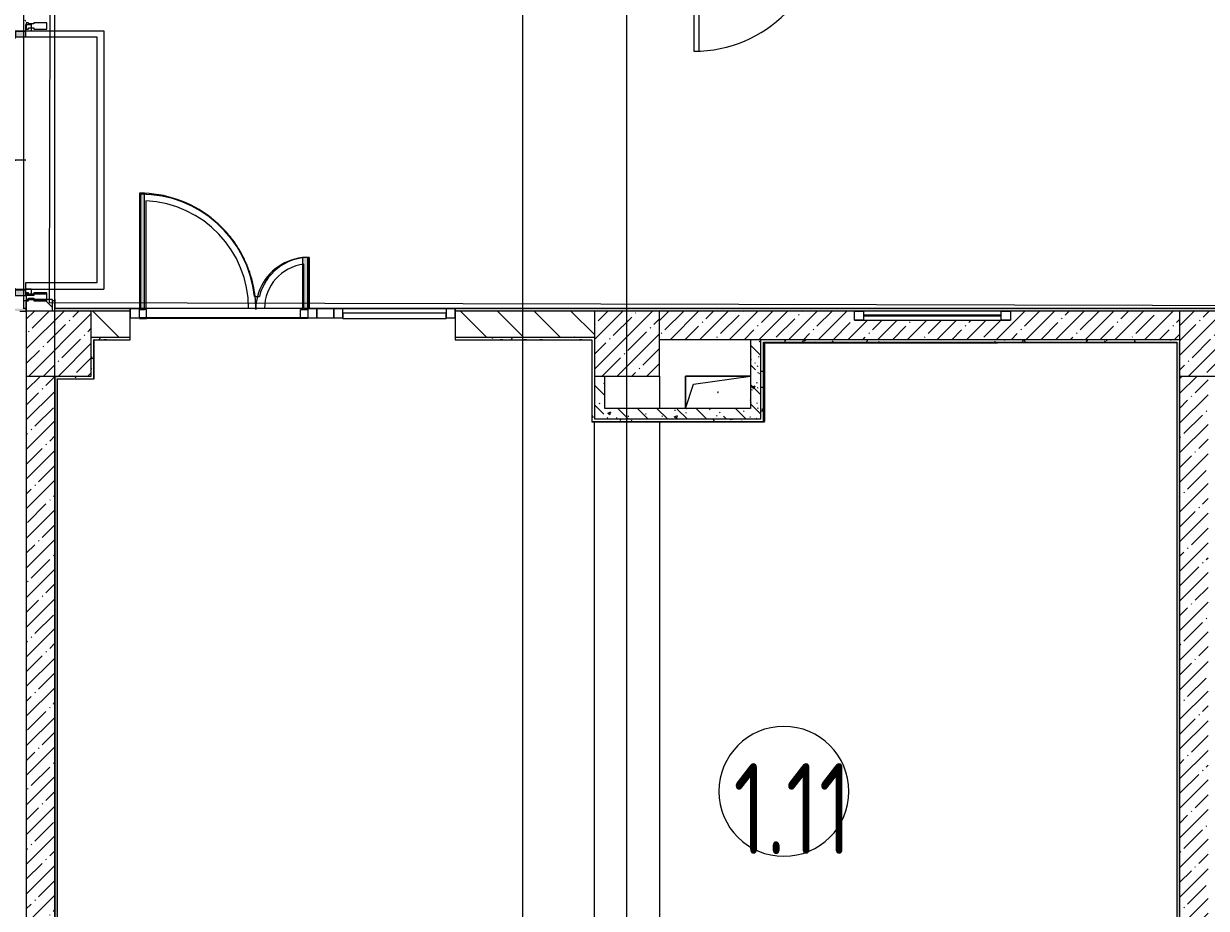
# Model space of a CAD drawing. Header units: millimetres. Extents: x -249154 to 415037, y -45458 to 354837.
# Drawn here: x 38584 to 47682, y 3167 to 9976 of the extents above; entities that cross this region are included whole.
import ezdxf

# ---------------------------------------------------------------- set-up
doc = ezdxf.new("R2010")
doc.units = ezdxf.units.MM
for name, color, linetype, lineweight in [('A-AREA-BNDY', 7, 'Continuous', 5), ('A-AREA-IDEN', 7, 'Continuous', 9), ('A-DETL-GENF', 7, 'Continuous', 9), ('A-DOOR-2', 7, 'Continuous', 5), ('A-DOOR-FRAM-2', 7, 'Continuous', 5), ('A-FLOR', 7, 'Continuous', 9), ('A-GENM', 7, 'Continuous', 9), ('A-GLAZ', 7, 'Continuous', 9), ('A-GLAZ-1', 7, 'Continuous', 5), ('A-GLAZ-CURT', 7, 'Continuous', 9), ('A-GLAZ-CURT-2', 7, 'Continuous', 20), ('A-GLAZ-CWMG', 7, 'Continuous', 9), ('A-GLAZ-CWMG-1', 7, 'Continuous', 20), ('A-WALL', 7, 'Continuous', 5), ('I-WALL', 7, 'Continuous', 5), ('S-COLS', 7, 'Continuous', 9), ('S-COLS-1', 7, 'Continuous', 5), ('Оси', 7, 'Continuous', 9)]:
    doc.layers.add(name, color=color, linetype=linetype, lineweight=lineweight)
for name, color, linetype, lineweight, true_color in [('A-DOOR-1', 7, 'Continuous', 5, 0xc0c0c0), ('A-DOOR-4', 7, 'Continuous', 5, 0xd7dbdf), ('A-DOOR-FRAM-1', 7, 'Continuous', 5, 0xc0c0c0), ('A-WALL-1', 9, 'Continuous', 5, 0x808080), ('A-WALL-FNSH-1', 9, 'Continuous', 5, 0x808080)]:
    doc.layers.add(name, color=color, linetype=linetype, lineweight=lineweight, true_color=true_color)
doc.layers.add('A-FLOR-PATT-1', color=7, linetype='Continuous', lineweight=9, true_color=0xeef6ff, transparency=0.5)
doc.styles.add('СПДС', font='ГОСТ тип А.ttf', dxfattribs={"width": 0.9})
pattern_1 = [(45, (64.7, -136.06), (-114.04925, 114.04925), []), (45, (178.75, -136.06), (-114.04925, 114.04925), [201.612, -40.322, 6.706, -33.617])]
pattern_2 = [(135, (64.7, -136.06), (-150.8683, -150.8683), [213.36, -35.56, 7.112, -35.56]), (135, (64.7, 14.71), (-150.8683, -150.8683), []), (50, (64.7, -136.06), (255.0577, -22.3145), [26.67, -293.37]), (355, (64.7, -136.06), (-49.3404, 267.4791), [21.336, -234.696]), (100.451, (85.96, -137.92), (205.7195, 245.1636), [22.666, -249.326]), (46.184, (64.7, -64.94), (379.511, -58.86), [40.005, -440.055]), (96.636, (96.33, -69.85), (332.3634, 346.399), [33.999, -373.989]), (351.184, (64.7, -64.94), (332.367, 346.3953), [32.004, -352.044]), (21, (100.26, -82.72), (212.2602, -143.1711), [26.67, -293.37]), (326, (100.26, -82.72), (86.5224, 257.8632), [21.336, -234.696]), (71.451, (117.95, -94.65), (298.784, 114.6901), [22.666, -249.326]), (37.5, (64.7, -136.06), (4.32385, 118.3775), [6.706, -225.146, 6.706, -231.546, -235.585]), (37.5, (64.7, -136.06), (4.32385, 118.3775), [-470.103, 6.706, -228.879]), (7.5, (64.7, -136.06), (93.5476, 140.2533), [6.706, -129.134, 6.706, -219.812, -89.789]), (7.5, (64.7, -136.06), (93.5476, 140.2533), [-362.356, 6.706, -83.083]), (327.5, (-14.6, -136.06), (189.82734, -8.02019), [6.706, -82.194, 6.706, -270.662, -368.046]), (327.5, (-14.6, -136.06), (189.82734, -8.02019), [-366.268, 6.706, -361.34]), (317.5, (-50.16, -136.06), (207.38114, 35.59764), [6.706, -108.864, 6.706, -177.495, -261.366]), (317.5, (-50.16, -136.06), (207.38114, 35.59764), [-299.771, 6.706, -254.66])]
pattern_3 = [(135, (64.7, -136.06), (-141.4214, -141.4214), [])]
pattern_4 = [(0, (64.7, -136.06), (243.84, 60.96), [20.117, -162.763, 20.117, -162.763, -975.36]), (0, (64.7, -136.06), (243.84, 60.96), [-365.76, 20.117, -345.643, 20.117, -162.763, -426.72]), (0, (64.7, -136.06), (243.84, 60.96), [-914.4, 20.117, -101.803, 20.117, -284.683]), (120, (156.14, -105.58), (-174.71291, 180.691634), [20.117, -162.763, 20.117, -162.763, -975.36]), (120, (156.14, -105.58), (-174.71291, 180.691634), [-365.76, 20.117, -345.643, 20.117, -162.763, -426.72]), (120, (156.14, -105.58), (-174.71291, 180.691634), [-914.4, 20.117, -101.803, 20.117, -284.683]), (240, (186.62, 16.34), (-69.12709, -241.651634), [20.117, -162.763, 20.117, -162.763, -975.36]), (240, (186.62, 16.34), (-69.12709, -241.651634), [-365.76, 20.117, -345.643, 20.117, -162.763, -426.72]), (240, (186.62, 16.34), (-69.12709, -241.651634), [-914.4, 20.117, -101.803, 20.117, -284.683])]

# ---------------------------------------------------------------- blocks, each defined once
blk = doc.blocks.new('BSC_Колонна _Прямоугольная - 500х500-23286270-Объем проектирования 1 этажа')
at = {"layer": 'S-COLS-1'}
h = blk.add_hatch(dxfattribs=at)
h.set_pattern_fill('FP_4', color=256, style=0, pattern_type=2)
h.set_pattern_definition([(45, (-38790, -7650), (-114.04925, 114.04925), []), (45, (-38675.95, -7650), (-114.04925, 114.04925), [201.613, -40.323, 6.706, -33.617])])
h.paths.add_polyline_path([(250, -250), (250, 250), (-250, 250), (-250, -250), (85.4, -250)])
for p, q in [((250, 250), (-250, 250)), ((-250, 250), (-250, -250)), ((250, -250), (250, 250)), ((-250, -250), (250, -250))]:
    blk.add_line(p, q, dxfattribs=at)
blk = doc.blocks.new('BSC_Колонна _Прямоугольная - 500х500-V1-Объем проектирования 1 этажа')
at = {"layer": 'S-COLS-1'}
h = blk.add_hatch(dxfattribs=at)
h.set_pattern_fill('FP_5', color=256, style=0, pattern_type=2)
h.set_pattern_definition([(45, (-43160, -7650), (-114.04925, 114.04925), []), (45, (-43045.95, -7650), (-114.04925, 114.04925), [201.613, -40.323, 6.706, -33.617])])
h.paths.add_polyline_path([(-158.5, -250), (250, -250), (250, 250), (-250, 250), (-250, -250)])
for p, q in [((250, 250), (-250, 250)), ((-250, 250), (-250, -250)), ((250, -250), (250, 250)), ((-250, -250), (250, -250))]:
    blk.add_line(p, q, dxfattribs=at)
blk = doc.blocks.new('BSC_Колонна _Прямоугольная - 500х500-V2-Объем проектирования 1 этажа')
at = {"layer": 'S-COLS-1'}
h = blk.add_hatch(dxfattribs=at)
h.set_pattern_fill('FP_6', color=256, style=0, pattern_type=2)
h.set_pattern_definition([(45, (-47660, -7650), (-114.04925, 114.04925), []), (45, (-47545.95, -7650), (-114.04925, 114.04925), [201.613, -40.323, 6.706, -33.617])])
h.paths.add_polyline_path([(-250, -250), (250, -250), (250, 250), (-250, 250), (-250, -237.4)])
for p, q in [((250, 250), (-250, 250)), ((-250, 250), (-250, -250)), ((250, -250), (250, 250)), ((-250, -250), (250, -250))]:
    blk.add_line(p, q, dxfattribs=at)
blk = doc.blocks.new('110_Дверь_СКБ_1Ст_Внутренняя1 - Д-11 1100x2100h_кладовые _все__ коридор _между помещениями блока столовой__ моечные _все_-32089417-Объем проектирования 1 этажа')
at = {"layer": 'A-DOOR-2'}
h = blk.add_hatch(dxfattribs=at)
h.set_pattern_fill('FP_85', color=256, style=0, pattern_type=2)
h.set_pattern_definition([(135, (1751.41, 174.685), (-14.14214, -14.14214), []), (225, (1751.41, 174.685), (14.14214, -14.14214), [])])
h.paths.add_polyline_path([(537.5, 110), (537.5, -110), (562.5, -110), (562.5, 110)])
at = {"layer": 'A-DOOR-FRAM-2'}
h = blk.add_hatch(dxfattribs=at)
h.set_pattern_fill('FP_86', color=256, style=0, pattern_type=2)
h.set_pattern_definition([(45, (-371.384, 174.685), (-14.1421, 14.1421), []), (135, (-371.384, 174.685), (-14.1421, -14.1421), [])])
h.paths.add_polyline_path([(-537.5, 110), (-537.5, -110), (-512.5, -110), (-512.5, 110)])
at = {"layer": 'A-DOOR-1'}
for p, q in [((512.5, 1110), (472.5, 1110)), ((472.5, 1110), (472.5, 110)), ((512.5, 110), (512.5, 1110)), ((472.5, 110), (512.5, 110))]:
    blk.add_line(p, q, dxfattribs=at)
blk.add_arc((512.5, 110), 1000, 90, 180, dxfattribs=at)
at = {"layer": 'A-DOOR-FRAM-1'}
for p, q in [((-497.5, 118), (-567.5, 118)), ((-567.5, 118), (-567.5, 110)), ((-567.5, 110), (-497.5, 110)), ((-512.5, 110), (-537.5, 110)), ((-537.5, 110), (-537.5, -110)), ((-487.5, 110), (-512.5, 110)), ((-512.5, 110), (-512.5, 30)), ((-512.5, -110), (-512.5, 110)), ((-497.5, 110), (-512.5, 110)), ((-512.5, 110), (-512.5, 109)), ((-512.5, 109), (-497.5, 109)), ((-497.5, 110), (-497.5, 118)), ((-497.5, 109), (-497.5, 110)), ((-487.5, 70), (-487.5, 110)), ((512.5, 110), (512.5, 70)), ((537.5, 110), (512.5, 110)), ((592.5, 118), (522.5, 118)), ((522.5, 118), (522.5, 110)), ((537.5, 110), (522.5, 110)), ((522.5, 110), (522.5, 109)), ((522.5, 110), (592.5, 110)), ((522.5, 109), (537.5, 109)), ((537.5, 30), (537.5, 110)), ((562.5, 110), (537.5, 110)), ((537.5, 110), (537.5, -110)), ((537.5, 109), (537.5, 110)), ((562.5, -110), (562.5, 110)), ((592.5, 110), (592.5, 118)), ((-512.5, 30), (-477.5, 30)), ((-497.5, 30), (-512.5, 30)), ((-512.5, 30), (-512.5, -110)), ((-497.5, -110), (-497.5, 30)), ((-477.5, 70), (-487.5, 70)), ((-477.5, 30), (-477.5, 70)), ((512.5, 70), (502.5, 70)), ((502.5, 70), (502.5, 30)), ((502.5, 30), (537.5, 30)), ((537.5, 30), (522.5, 30)), ((522.5, 30), (522.5, -110)), ((537.5, -110), (537.5, 30)), ((-497.5, -110), (-567.5, -110)), ((-567.5, -110), (-567.5, -118)), ((-567.5, -118), (-497.5, -118)), ((-537.5, -110), (-512.5, -110)), ((-512.5, -110), (-497.5, -110)), ((-497.5, -118), (-497.5, -110)), ((522.5, -110), (537.5, -110)), ((592.5, -110), (522.5, -110)), ((522.5, -110), (522.5, -118)), ((522.5, -118), (592.5, -118)), ((537.5, -110), (562.5, -110)), ((592.5, -118), (592.5, -110))]:
    blk.add_line(p, q, dxfattribs=at)
blk = doc.blocks.new('Прямоугольный импост - Импост структурный с накладкой - 160мм Темный-31239214-Объем проектирования 1 этажа')
at = {"layer": 'A-GLAZ-CWMG-1'}
for p, q in [((-50, 0), (-50, 17)), ((-50, 17), (0, 17)), ((-40, 0), (-50, 0)), ((-40, -40), (-40, 0)), ((0, 0), (-10, 0)), ((-10, 0), (-10, -40)), ((0, 17), (0, 0)), ((-50, -140), (-50, -40)), ((-50, -40), (-40, -40)), ((-10, -40), (0, -40)), ((0, -40), (0, -140)), ((0, -140), (-50, -140))]:
    blk.add_line(p, q, dxfattribs=at)
blk = doc.blocks.new('Дверь_Витражная_остекление_ - ДВН_ДАО_Главный вход_1800 в свету 5-32258809-Объем проектирования 1 этажа')
at = {"layer": 'A-DETL-GENF'}
for p, q in [((992.5, 20), (992.5, -20)), ((992.5, 20), (992.5, -20)), ((-947.5, -20), (-992.5, -20)), ((-947.5, -20), (-992.5, -20)), ((-992.5, -1012.5), (-992.5, -20.8)), ((-992.5, -20.8), (-992.5, -1012.5)), ((-947.5, -1012.5), (-947.5, -20.8)), ((-947.5, -1012.5), (-947.5, -20.8)), ((997.5, -1012.5), (997.5, -20)), ((997.5, -20), (997.5, -1012.5)), ((1042.5, -1012.5), (1042.5, -20)), ((1042.5, -1012.5), (1042.5, -20)), ((-992.5, -100), (-947.5, -100)), ((-982.5, -932.5), (-982.5, -100)), ((-938.5, -932.5), (-938.5, -100)), ((988.5, -932.5), (988.5, -100)), ((1042.5, -100), (997.5, -100)), ((1032.5, -932.5), (1032.5, -100)), ((-992.5, -932.5), (-947.5, -932.5)), ((1042.5, -932.5), (997.5, -932.5)), ((-992.5, -1012.5), (-947.5, -1012.5)), ((-992.5, -1012.5), (-947.5, -1012.5)), ((1042.5, -1012.5), (997.5, -1012.5)), ((997.5, -1012.5), (1042.5, -1012.5))]:
    blk.add_line(p, q, dxfattribs=at)
at = {"layer": 'A-DOOR-1'}
for p, q in [((-1042.5, 20), (-992.5, 20)), ((-1042.5, -20), (-1042.5, 20)), ((-992.5, 20), (-992.5, -20)), ((992.5, 20), (1042.5, 20)), ((992.5, -20), (992.5, 20)), ((1042.5, 20), (1042.5, -20)), ((-992.5, -20), (-1042.5, -20)), ((-992.5, -1012.5), (-992.5, -20.8)), ((1042.5, -20), (992.5, -20)), ((992.5, -1012.5), (992.5, -20.8))]:
    blk.add_line(p, q, dxfattribs=at)
for centre, start, end in [((-992.5, -20), 270, 0), ((992.5, -20), 180, 270)]:
    blk.add_arc(centre, 992.5, start, end, dxfattribs=at)
blk = doc.blocks.new('Прямоугольный импост - Импост структурный с накладкой - 160мм Темный-V90-Объем проектирования 1 этажа')
at = {"layer": 'A-GLAZ-CWMG-1'}
for p, q in [((-25, 0), (-25, 17)), ((-25, 17), (25, 17)), ((-15, 0), (-25, 0)), ((-15, -40), (-15, 0)), ((25, 0), (15, 0)), ((15, 0), (15, -40)), ((25, 17), (25, 0)), ((-25, -140), (-25, -40)), ((-25, -40), (-15, -40)), ((15, -40), (25, -40)), ((25, -40), (25, -140)), ((25, -140), (-25, -140))]:
    blk.add_line(p, q, dxfattribs=at)
blk = doc.blocks.new('GM_Отверстие прямоугольное _в плите_ - Отверстие-V173-Объем проектирования 1 этажа')
at = {"layer": 'A-GENM'}
for p, q in [((-250, -125), (-250, 125)), ((-250, 125), (250, 125)), ((250, 125), (-250, 125)), ((-250, 125), (-250, -125)), ((-187.5, 62.5), (250, 125)), ((-250, -125), (-187.5, 62.5))]:
    blk.add_line(p, q, dxfattribs=at)
for start, end in [(360, 180), (180, 360)]:
    blk.add_arc((0, 0), 2.5, start, end, dxfattribs=at)
blk = doc.blocks.new('Прямоугольный импост - Импост структурный с накладкой - 160мм Темный-32469899-Объем проектирования 1 этажа')
at = {"layer": 'A-GLAZ-CWMG-1'}
for p, q in [((0, 17), (-50, 17)), ((-50, 17), (-50, 0)), ((-50, 0), (-40, 0)), ((-40, 0), (-40, -40)), ((-10, -40), (-10, 0)), ((-10, 0), (0, 0)), ((0, 0), (0, 17)), ((-40, -40), (-50, -40)), ((-50, -40), (-50, -140)), ((0, -40), (-10, -40)), ((0, -140), (0, -40)), ((-50, -140), (0, -140))]:
    blk.add_line(p, q, dxfattribs=at)
blk = doc.blocks.new('Прямоугольный импост - 50 x 70 мм-31700031-Объем проектирования 1 этажа')
at = {"layer": 'A-GLAZ-CWMG-1'}
for p, q in [((-70, 35), (0, 35)), ((-70, -35), (-70, 35)), ((0, 35), (0, -35)), ((0, -35), (-70, -35))]:
    blk.add_line(p, q, dxfattribs=at)
blk = doc.blocks.new('Дверь_Витражная_остекление_ - ДВН_ДАО_Главный вход_1200 в свету-V264-Объем проектирования 1 этажа')
at = {"layer": 'A-DETL-GENF'}
for p, q in [((-607.5, 925), (-647.5, 925)), ((-647.5, 925), (-647.5, 35)), ((-607.5, 915.3), (-607.5, 925)), ((-607.5, 37), (-607.5, 915.3)), ((647.5, 430), (607.5, 430)), ((607.5, 430), (607.5, 425.8)), ((607.5, 425.8), (607.5, 375.6)), ((607.5, 375.6), (607.5, 30)), ((647.5, 37), (647.5, 429.2)), ((-647.5, 30), (-607.5, 30)), ((-592.5, 30), (-647.5, 30)), ((-607.5, 30), (-607.5, 37)), ((-592.5, -40), (-592.5, 30)), ((592.5, -40), (592.5, 30)), ((592.5, 30), (647.5, 30)), ((607.5, 30), (647.5, 30)), ((-647.5, -35), (-647.5, -40)), ((-647.5, -40), (-592.5, -40)), ((647.5, -40), (592.5, -40)), ((647.5, -35), (647.5, -40))]:
    blk.add_line(p, q, dxfattribs=at)
at = {"layer": 'A-DOOR-1'}
blk.add_line((-647.5, 925), (-647.5, 35), dxfattribs=at)
for centre, radius, start, end in [((-647.5, 30), 895, 51.99688, 90), ((-647.5, 30), 895, 40.53478, 49.60633), ((-647.5, 30), 895, 28.70051, 37.14685), ((-647.5, 30), 895, 19.40329, 25.28264), ((647.5, 30), 400, 100.12921, 165.53568), ((647.5, 30), 400, 90, 92.50952), ((-647.5, 30), 895, 6.42532, 18.13457), ((647.5, 30), 400, 178.98578, 180), ((-647.5, 30), 895, 360, 0.45102)]:
    blk.add_arc(centre, radius, start, end, dxfattribs=at)
at = {"layer": 'A-DOOR-4'}
blk.add_line((647.5, 429.2), (647.5, 37), dxfattribs=at)
for centre, radius, start, end in [((-647.5, 30), 895, 51.07969, 51.99688), ((-647.5, 30), 895, 49.60633, 50.95725), ((-647.5, 30), 895, 38.34701, 40.53478), ((-647.5, 30), 895, 37.14685, 38.18944), ((-647.5, 30), 895, 25.57619, 28.70051), ((-647.5, 30), 895, 25.28264, 25.52502), ((647.5, 30), 400, 98.16206, 100.12921), ((647.5, 30), 400, 92.50952, 97.85815), ((-647.5, 30), 895, 19.18715, 19.40329), ((-647.5, 30), 895, 18.13457, 19.14762), ((-647.5, 30), 895, 0.45102, 6.42532), ((647.5, 30), 400, 165.53568, 178.98578)]:
    blk.add_arc(centre, radius, start, end, dxfattribs=at)
blk = doc.blocks.new('Системная панель - Стемалит - 40мм-31720939-Объем проектирования 1 этажа')
at = {"layer": 'A-GLAZ-CURT-2'}
for p, q in [((65, 35), (-65, 35)), ((-65, 35), (-65, -35)), ((65, -35), (65, 35)), ((-65, -35), (65, -35))]:
    blk.add_line(p, q, dxfattribs=at)
blk = doc.blocks.new('Прямоугольный импост - 50 x 70 мм-31687886-Объем проектирования 1 этажа')
at = {"layer": 'A-GLAZ-CWMG-1'}
for p, q in [((-35, 35), (35, 35)), ((-35, -35), (-35, 35)), ((35, 35), (35, -35)), ((35, -35), (-35, -35))]:
    blk.add_line(p, q, dxfattribs=at)
blk = doc.blocks.new('Прямоугольный импост - 50 x 70 мм-V265-Объем проектирования 1 этажа')
at = {"layer": 'A-GLAZ-CWMG-1'}
for p, q in [((0, 35), (-70, 35)), ((-70, 35), (-70, -35)), ((0, -35), (0, 35)), ((-70, -35), (0, -35))]:
    blk.add_line(p, q, dxfattribs=at)
blk = doc.blocks.new('Системная панель - Стекло - 40мм-V266-Объем проектирования 1 этажа')
at = {"layer": 'A-GLAZ-CURT-2'}
for p, q in [((397.5, 0), (-397.5, 0)), ((-397.5, 0), (-397.5, -40)), ((397.5, -40), (397.5, 0)), ((-397.5, -40), (397.5, -40))]:
    blk.add_line(p, q, dxfattribs=at)
blk = doc.blocks.new('Прямоугольный импост - 50 x 70 мм-31702100-Объем проектирования 1 этажа')
at = {"layer": 'A-GLAZ-CWMG-1'}
for p, q in [((-35, 35), (35, 35)), ((-35, -35), (-35, 35)), ((35, 35), (35, -35)), ((35, -35), (-35, -35))]:
    blk.add_line(p, q, dxfattribs=at)
blk = doc.blocks.new('Прямоугольный импост - 50 x 70 мм-31720914-Объем проектирования 1 этажа')
at = {"layer": 'A-GLAZ-CWMG'}
blk.add_line((24940, 7918), (24145, 7918), dxfattribs=at)
blk = doc.blocks.new('120_Окно_СКБ_1Ст - 120_Окно_СКБ_1Ст 400х1200 EI30-24228621-Объем проектирования 1 этажа')
at = {"layer": 'A-GLAZ'}
for p, q in [((-600, 40), (-600, 110)), ((-600, 110), (-530, 110)), ((-530, 110), (-530, 40)), ((530, 40), (530, 110)), ((530, 110), (600, 110)), ((600, 110), (600, 40)), ((-530, 40), (-600, 40)), ((600, 40), (530, 40))]:
    blk.add_line(p, q, dxfattribs=at)
at = {"layer": 'A-GLAZ-1'}
for p, q in [((600, 110), (-600, 110)), ((-600, 40), (600, 40)), ((530, 80), (-530, 80)), ((530, 70), (-530, 70))]:
    blk.add_line(p, q, dxfattribs=at)
blk = doc.blocks.new('Марка_Помещения - Номер-25198446-Объем проектирования 1 этажа')
at = {"layer": 'A-AREA-IDEN'}
for start, end in [(360, 180), (180, 360)]:
    blk.add_arc((0, 0), 2.5, start, end, dxfattribs=at)

msp = doc.modelspace()

# ---------------------------------------------------------------- hatches: boundary and pattern name
at = {"layer": 'A-FLOR-PATT-1'}
h = msp.add_hatch(color=256, dxfattribs=at)
h.paths.add_polyline_path([(58284.7, 7783.9), (58284.7, 8671.9), (58244.7, 8671.9), (58244.7, 7783.9)])
h.paths.add_polyline_path([(59499.7, 7783.9), (59539.7, 7783.9), (59539.7, 8176.9), (59499.7, 8176.9), (59499.7, 7787.5)])
h.paths.add_polyline_path([(40739.7, 7783.9), (40739.7, 8124.6), (40729.7, 8122.5), (40729.7, 7783.9)])
h.paths.add_polyline_path([(39484.7, 7783.9), (39484.7, 8663.9), (39514.7, 8663.9), (39514.7, 8671.9), (39474.7, 8671.9), (39474.7, 7783.9)])
h.paths.add_polyline_path([(38584.7, 7883.9), (38601.7, 7883.9), (38601.7, 7928.9), (38584.7, 7928.9)])
h.paths.add_polyline_path([(40729.7, 8172.8), (40769.7, 8176.9), (40729.7, 8176.9)])
h.paths.add_polyline_path([(49599.7, 8173.6), (49639.7, 8176.9), (49599.7, 8176.9)])
h.paths.add_polyline_path([(48384.7, 8661.7), (48384.7, 8671.9), (48344.7, 8671.9), (48344.7, 8663.9)])
h.paths.add_polyline_path([(75031.2, 9293.9), (75524.7, 9293.9), (75524.7, 9338.9), (74654.7, 9338.9), (74654.7, 9293.9), (74665, 9293.9)])
h.paths.add_polyline_path([(38584.7, 9873.9), (38600.9, 9873.9), (38600.9, 9918.9), (38584.7, 9918.9)])
h.paths.add_polyline_path([(75380.8, 10608.9), (75524.7, 10608.9), (75524.7, 10653.9), (75164.7, 10653.9), (75164.7, 10608.9)])
h = msp.add_hatch(color=256, dxfattribs=at)
h.paths.add_polyline_path([(30384.7, 7783.9), (30382.8, 8624.1), (30364.7, 8626), (30364.7, 7783.9)])
h.paths.add_polyline_path([(23899.7, 7783.9), (23939.7, 7783.9), (23939.7, 8176.9), (23899.7, 8176.9)])
h.paths.add_polyline_path([(22684.7, 7783.9), (22684.7, 8671.9), (22644.7, 8671.9), (22644.7, 7783.9)])
h.paths.add_polyline_path([(38231.3, 7883.9), (38584.7, 7883.9), (38584.7, 7928.9), (37609.2, 7928.9), (37609.2, 7883.9), (38034.7, 7883.9)])
h.paths.add_polyline_path([(38168.2, 9873.9), (38584.7, 9873.9), (38584.7, 9918.9), (37609.2, 9918.9), (37609.2, 9873.9), (38034.7, 9873.9)])
h = msp.add_hatch(color=256, dxfattribs=at)
h.paths.add_polyline_path([(48344.7, 7783.9), (48384.7, 7784.3), (48384.7, 8661.7), (48344.7, 8663.9), (48344.7, 7784.2)])
h.paths.add_polyline_path([(40769.7, 7783.9), (40769.7, 8176.1), (40729.7, 8171.5), (40729.7, 8122.5), (40739.7, 8124.6), (40739.7, 7783.9)])
h.paths.add_polyline_path([(49599.7, 7783.9), (49639.7, 7783.9), (49639.7, 8176.9), (49599.7, 8171.5), (49599.7, 8111.8)])
h.paths.add_polyline_path([(39514.7, 7783.9), (39514.7, 8662.2), (39484.7, 8663.9), (39484.7, 7783.9)])
h.paths.add_polyline_path([(38600.9, 9873.9), (38601.7, 9873.9), (38600.9, 9918)])
h = msp.add_hatch(color=256, dxfattribs=at)
h.paths.add_polyline_path([(40769.7, 7776.9), (40769.7, 7783.9), (40729.7, 7783.9), (40729.7, 7776.9), (40739.7, 7776.9)])
h.paths.add_polyline_path([(39484.4, 7776.9), (39514.7, 7776.9), (39514.7, 7783.9), (39474.7, 7781.9), (39474.7, 7776.9)])
at = {"layer": 'I-WALL'}
h = msp.add_hatch(dxfattribs=at)
h.set_pattern_fill('FP_191', color=256, style=0, pattern_type=2)
h.set_pattern_definition(pattern_4)
h.paths.add_polyline_path([(38604.7, 7783.9), (38604.7, 7843.9), (38584.7, 7843.9), (38586.9, 7784.8), (38603.2, 7784)])
h.paths.add_polyline_path([(38584.7, 9993.9), (38604.7, 9993.9), (38604.7, 10563.9), (38584.7, 10563.9), (38584.7, 10073.9)])
h = msp.add_hatch(dxfattribs=at)
h.set_pattern_fill('FP_23', color=256, style=0, pattern_type=2)
h.set_pattern_definition(pattern_3)
h.paths.add_polyline_path([(38804.7, 7763.9), (38804.7, 7853.9), (38604.7, 7853.9), (38604.7, 7763.9)])
h.paths.add_polyline_path([(38604.7, 9983.9), (38804.7, 9983.9), (38804.7, 10093.9), (38604.7, 10093.9), (38604.7, 10073.9)])
h = msp.add_hatch(dxfattribs=at)
h.set_pattern_fill('FP_191', color=256, style=0, pattern_type=2)
h.set_pattern_definition(pattern_4)
h.paths.add_polyline_path([(29474.4, 7763.9), (30274.7, 7763.9), (30274.7, 7783.9), (25074.7, 7783.9), (25074.7, 7763.9), (29274.4, 7763.9)])
h.paths.add_polyline_path([(38554.7, 7763.9), (38604.7, 7763.9), (38604.7, 7783.9), (32774.7, 7783.9), (32774.7, 7763.9), (38534.6, 7763.9)])
h.paths.add_polyline_path([(22435.6, 7763.9), (22574.7, 7763.9), (22574.7, 7783.9), (20284.7, 7783.9), (20284.7, 7763.9), (21974.7, 7763.9)])
h = msp.add_hatch(dxfattribs=at)
h.set_pattern_fill('FP_191', color=256, style=0, pattern_type=2)
h.set_pattern_definition(pattern_4)
h.paths.add_polyline_path([(75027.2, 7763.9), (75524.7, 7763.9), (75523.7, 7783.9), (73794.7, 7783.9), (73794.7, 7771.9), (73824.7, 7771.9), (73824.7, 7763.9), (74012.2, 7763.9)])
h.paths.add_polyline_path([(72189.1, 7763.9), (72314.7, 7763.9), (72314.7, 7771.9), (72344.7, 7771.9), (72344.7, 7783.9), (71724.7, 7783.9), (71724.7, 7771.9), (71754.7, 7771.9), (71754.7, 7763.9), (72144.7, 7763.9)])
h.paths.add_polyline_path([(70384.7, 7763.9), (70744.7, 7763.9), (70744.7, 7771.9), (70774.7, 7771.9), (70774.7, 7783.9), (69424.7, 7783.9), (69424.7, 7771.9), (69454.7, 7771.9), (69454.7, 7763.9), (70084.7, 7763.9)])
h.paths.add_polyline_path([(67899.7, 7763.9), (68294.7, 7763.9), (68294.7, 7771.9), (68324.7, 7771.9), (68324.7, 7783.9), (66924.7, 7783.9), (66924.7, 7771.9), (66954.7, 7771.9), (66954.7, 7763.9), (67823, 7763.9)])
h.paths.add_polyline_path([(60674.7, 7763.9), (65944.7, 7763.9), (65944.7, 7771.9), (65974.7, 7771.9), (65974.7, 7783.9), (60674.7, 7783.9)])
h.paths.add_polyline_path([(57507.7, 7763.9), (58174.7, 7763.9), (58174.7, 7783.9), (50774.7, 7783.9), (50774.7, 7763.9), (57244.7, 7763.9)])
h.paths.add_polyline_path([(47974.7, 7763.9), (48274.7, 7763.9), (48274.7, 7783.9), (41904.7, 7783.9), (41904.7, 7763.9), (47474.7, 7763.9)])
h.paths.add_polyline_path([(39104.7, 7763.9), (39404.7, 7763.9), (39404.7, 7783.9), (38825.7, 7783.9), (38824.7, 7763.9), (38940.1, 7763.9)])
h = msp.add_hatch(dxfattribs=at)
h.set_pattern_fill('FP_23', color=256, style=0, pattern_type=2)
h.set_pattern_definition(pattern_3)
h.paths.add_polyline_path([(41904.7, 7563.9), (42974.7, 7563.9), (42974.7, 7763.9), (41904.7, 7763.9), (41904.7, 7663.9)])
h.paths.add_polyline_path([(39404.7, 7563.9), (39404.7, 7763.9), (39104.7, 7763.9), (39104.7, 7563.9), (39124.7, 7563.9)])
h = msp.add_hatch(dxfattribs=at)
h.set_pattern_fill('FP_1', color=256, style=0, pattern_type=2)
h.set_pattern_definition(pattern_1)
h.paths.add_polyline_path([(45129.3, 7543.9), (47474.7, 7543.9), (47474.7, 7763.9), (46174.7, 7763.9), (46174.7, 7693.9), (44974.7, 7693.9), (44974.7, 7763.9), (43474.7, 7763.9), (43474.7, 7543.9), (44274.7, 7543.9)])
h = msp.add_hatch(dxfattribs=at)
h.set_pattern_fill('FP_191', color=256, style=0, pattern_type=2)
h.set_pattern_definition(pattern_4)
h.paths.add_polyline_path([(39104.7, 7263.9), (39124.7, 7263.9), (39123.7, 7543.9), (39104.7, 7563.9), (39104.7, 7276.5)])
h.paths.add_polyline_path([(39124.7, 7543.9), (39124.7, 7563.9), (39104.7, 7563.9)])
h = msp.add_hatch(dxfattribs=at)
h.set_pattern_fill('FP_191', color=256, style=0, pattern_type=2)
h.set_pattern_definition(pattern_4)
h.paths.add_polyline_path([(42974.7, 7563.9), (41904.7, 7563.9), (41904.7, 7543.9), (42954.7, 7544.9)])
h.paths.add_polyline_path([(42954.7, 7543.9), (42974.7, 7543.9), (42974.7, 7563.9)])
h.paths.add_polyline_path([(39137.7, 7543.9), (39404.7, 7543.9), (39404.7, 7563.9), (39124.7, 7563.9), (39124.8, 7543.9)])
h = msp.add_hatch(dxfattribs=at)
h.set_pattern_fill('FP_191', color=256, style=0, pattern_type=2)
h.set_pattern_definition(pattern_4)
h.paths.add_polyline_path([(42954.7, 6913.9), (42974.7, 6913.9), (42974.7, 7543.9), (42954.7, 7543.9), (42954.7, 6933.9)])
h = msp.add_hatch(dxfattribs=at)
h.set_pattern_fill('FP_41', color=256, style=0, pattern_type=2)
h.set_pattern_definition(pattern_2)
h.paths.add_polyline_path([(44174.7, 7013.9), (44254.7, 7013.9), (44254.7, 7543.9), (44174.7, 7543.9), (44174.7, 7523.9)])
h = msp.add_hatch(dxfattribs=at)
h.set_pattern_fill('FP_191', color=256, style=0, pattern_type=2)
h.set_pattern_definition(pattern_4)
h.paths.add_polyline_path([(44274.7, 6933.9), (44274.7, 7543.9), (44254.7, 7543.9), (44254.7, 6933.9)])
h = msp.add_hatch(dxfattribs=at)
h.set_pattern_fill('FP_191', color=256, style=0, pattern_type=2)
h.set_pattern_definition(pattern_4)
h.paths.add_polyline_path([(44282.7, 7523.9), (47454.7, 7524.9), (47474.7, 7543.9), (44274.7, 7543.9), (44274.7, 7523.9)])
h.paths.add_polyline_path([(47454.7, 7523.9), (47474.7, 7523.9), (47474.7, 7543.9)])
h = msp.add_hatch(dxfattribs=at)
h.set_pattern_fill('FP_191', color=256, style=0, pattern_type=2)
h.set_pattern_definition(pattern_4)
h.paths.add_polyline_path([(47474.7, -6.1), (47474.7, 7523.9), (47454.7, 7523.9), (47456.5, 3.9)])
h = msp.add_hatch(dxfattribs=at)
h.set_pattern_fill('FP_1', color=256, style=0, pattern_type=2)
h.set_pattern_definition(pattern_1)
h.paths.add_polyline_path([(38728.2, 263.9), (38824.7, 263.9), (38824.7, 7263.9), (38604.7, 7263.9), (38604.7, 263.9), (38719.9, 263.9)])
h = msp.add_hatch(dxfattribs=at)
h.set_pattern_fill('FP_191', color=256, style=0, pattern_type=2)
h.set_pattern_definition(pattern_4)
h.paths.add_polyline_path([(38824.7, 663.9), (38844.7, 664), (38844.7, 7242.9), (38824.7, 7263.9), (38824.7, 916.6)])
h.paths.add_polyline_path([(38844.7, 7243.9), (38844.7, 7263.9), (38824.7, 7263.9)])
h = msp.add_hatch(dxfattribs=at)
h.set_pattern_fill('FP_191', color=256, style=0, pattern_type=2)
h.set_pattern_definition(pattern_4)
h.paths.add_polyline_path([(38857.7, 7243.9), (39124.7, 7243.9), (39124.7, 7263.9), (38844.7, 7263.9), (38844.7, 7243.9)])
h = msp.add_hatch(dxfattribs=at)
h.set_pattern_fill('FP_41', color=256, style=0, pattern_type=2)
h.set_pattern_definition(pattern_2)
h.paths.add_polyline_path([(42974.7, 6933.9), (43054.7, 6933.9), (43054.7, 7263.9), (42974.7, 7263.9), (42974.7, 7013.9)])
h = msp.add_hatch(dxfattribs=at)
h.set_pattern_fill('FP_1', color=256, style=0, pattern_type=2)
h.set_pattern_definition(pattern_1)
h.paths.add_polyline_path([(47694.7, 263.9), (47694.7, 7263.9), (47474.7, 7263.9), (47474.7, 263.9)])
h = msp.add_hatch(dxfattribs=at)
h.set_pattern_fill('FP_41', color=256, style=0, pattern_type=2)
h.set_pattern_definition(pattern_2)
h.paths.add_polyline_path([(43474.7, 6933.9), (44254.7, 6933.9), (44254.7, 7013.9), (43054.7, 7013.9), (43054.7, 6933.9), (43451.1, 6933.9)])
h = msp.add_hatch(dxfattribs=at)
h.set_pattern_fill('FP_191', color=256, style=0, pattern_type=2)
h.set_pattern_definition(pattern_4)
h.paths.add_polyline_path([(44174.7, 6913.9), (44274.7, 6913.9), (44274.7, 6933.9), (42974.7, 6933.9), (42974.7, 6913.9), (43774.7, 6913.9)])

# ---------------------------------------------------------------- linework, layer by layer
msp.add_lwpolyline([(39474.7, 7711.9), (40769.7, 7711.9)])
at = {"layer": 'A-AREA-BNDY', "flags": 128}
msp.add_lwpolyline([(48014.8, 11586.8), (45959.3, 11591.6), (45957.4, 10770.6), (42427.4, 10778.9), (42425.8, 10108.9), (38785.8, 10117.5), (38780.5, 7829.5), (65299.4, 7767.2)], dxfattribs=at)
at = {"layer": 'A-FLOR'}
for p, q in [((38584.7, 7784.9), (38584.7, 10543.9)), ((38600.9, 9871.4), (38600.9, 9921.4)), ((38641.7, 9921.4), (39200.9, 9921.4)), ((39200.9, 9921.4), (39200.9, 7933.9)), ((39150.9, 9871.4), (38600.9, 9871.4)), ((39150.9, 7983.9), (39150.9, 9871.4)), ((39484.7, 7783.9), (39484.7, 8663.9)), ((39524.7, 8613), (39524.7, 7783.9)), ((40739.7, 7783.9), (40739.7, 8124.6)), ((40779.7, 8176.9), (40779.7, 7783.9)), ((38600.9, 7933.9), (38600.9, 7983.9)), ((38600.9, 7983.9), (39150.9, 7983.9)), ((38601.7, 7933.9), (39200.9, 7933.9)), ((40359.8, 7876.8), (40397.8, 7876.8)), ((38604.7, 7783.9), (38579.7, 7783.9)), ((66834.7, 7783.9), (38825.7, 7783.9)), ((40436.7, 7783.9), (40314.7, 7783.9)), ((39404.7, 7543.9), (39404.7, 7711.9)), ((41904.7, 7711.9), (41904.7, 7543.9)), ((39124.7, 7543.9), (39404.7, 7543.9)), ((39124.7, 7243.9), (39124.7, 7542.9)), ((41904.7, 7543.9), (42953.7, 7543.9)), ((42954.7, 7543.9), (42954.7, 6913.9)), ((46075.7, 7523.9), (47453.7, 7523.9)), ((47454.7, 7523.9), (47454.7, 4.9)), ((38844.7, 7243.9), (39124.7, 7243.9)), ((38844.7, 663.9), (38844.7, 7242.9)), ((43054.7, 7263.9), (43474.7, 7263.9)), ((43474.7, 7263.9), (43474.7, 7013.9)), ((42954.7, 6913.9), (44274.7, 6913.9)), ((42974.7, 364.9), (42974.7, 6913.9)), ((43474.7, 6913.9), (43474.7, 364.9))]:
    msp.add_line(p, q, dxfattribs=at)
for centre, radius, start, end in [((39484.7, 7783.9), 880, 6.05535, 90), ((39484.7, 7783.9), 880, 6.05535, 90), ((39484.7, 7783.9), 830, 360, 87.23769), ((39484.7, 7783.9), 830, 360, 87.23769), ((40779.7, 7783.9), 393, 90, 166.33705), ((40779.7, 7783.9), 393, 90, 166.33705), ((40779.7, 7783.9), 343, 96.69696, 180), ((40779.7, 7783.9), 343, 96.69696, 180)]:
    msp.add_arc(centre, radius, start, end, dxfattribs=at)
at = {"layer": 'A-WALL'}
for p, q in [((38584.7, 7784.9), (38584.7, 7783.9)), ((38825.7, 7783.9), (38824.7, 7783.9)), ((39124.7, 7543.9), (39124.7, 7542.9)), ((39125.7, 7542.9), (39124.7, 7542.9)), ((42953.7, 7542.9), (42953.7, 7543.9)), ((47453.7, 7523.9), (47454.7, 7523.9)), ((47453.7, 7522.9), (47453.7, 7523.9)), ((38844.7, 7242.9), (38844.7, 7243.9))]:
    msp.add_line(p, q, dxfattribs=at)
at = {"layer": 'A-WALL-1'}
for p, q in [((38604.7, 7843.9), (38584.7, 7843.9)), ((38804.7, 7853.9), (38604.7, 7853.9)), ((38604.7, 7853.9), (38604.7, 7763.9)), ((38604.7, 7763.9), (38604.7, 7843.9)), ((38804.7, 7853.9), (38804.7, 7763.9)), ((38824.7, 7843.9), (38804.7, 7843.9)), ((38554.7, 7763.9), (38604.7, 7763.9)), ((39404.7, 7763.9), (39104.7, 7763.9)), ((39404.7, 7711.9), (39404.7, 7783.9)), ((41904.7, 7783.9), (41904.7, 7711.9)), ((42974.7, 7763.9), (41904.7, 7763.9)), ((44974.7, 7763.9), (43474.7, 7763.9)), ((47474.7, 7763.9), (46174.7, 7763.9)), ((39104.7, 7563.9), (39404.7, 7563.9)), ((41904.7, 7563.9), (42974.7, 7563.9)), ((42953.7, 7543.9), (42954.7, 7543.9)), ((47474.7, 7543.9), (43474.7, 7543.9)), ((44174.7, 7543.9), (44174.7, 7013.9)), ((44254.7, 6933.9), (44254.7, 7543.9)), ((38604.7, 7263.9), (38604.7, 263.9)), ((38824.7, 7263.9), (38824.7, 263.9)), ((42974.7, 7263.9), (42974.7, 6933.9)), ((43054.7, 7013.9), (43054.7, 7263.9)), ((47474.7, 7263.9), (47474.7, 263.9)), ((44174.7, 7013.9), (43054.7, 7013.9)), ((42974.7, 6933.9), (44254.7, 6933.9))]:
    msp.add_line(p, q, dxfattribs=at)
at = {"layer": 'A-WALL-FNSH-1'}
for p, q in [((38584.7, 7853.9), (38583.7, 7853.9)), ((38824.7, 7853.9), (38824.7, 7783.9)), ((38825.7, 7853.9), (38824.7, 7853.9)), ((38825.7, 7784.9), (38825.7, 7853.9)), ((65974.7, 7784.9), (38825.7, 7784.9)), ((39125.7, 7542.9), (39404.7, 7542.9)), ((39125.7, 7242.9), (39125.7, 7542.9)), ((39404.7, 7542.9), (39404.7, 7543.9)), ((41904.7, 7543.9), (41904.7, 7542.9)), ((41904.7, 7542.9), (42953.7, 7542.9)), ((42953.7, 7542.9), (42953.7, 6912.9)), ((46075.7, 7522.9), (47453.7, 7522.9)), ((47453.7, 7522.9), (47453.7, 4.9)), ((38845.7, 7242.9), (39125.7, 7242.9)), ((38845.7, 664.9), (38845.7, 7242.9)), ((42953.7, 6912.9), (44282.7, 6912.9)), ((44282.7, 6912.9), (44282.7, 6913.9))]:
    msp.add_line(p, q, dxfattribs=at)
at = {"layer": 'I-WALL'}
for p, q in [((44274.7, 6913.9), (44274.7, 7523.9)), ((44274.7, 7523.9), (46075.7, 7523.9)), ((44282.7, 7515.9), (44282.7, 6913.9)), ((46075.7, 7515.9), (44282.7, 7515.9)), ((46075.7, 7522.9), (46075.7, 7515.9))]:
    msp.add_line(p, q, dxfattribs=at)
at = {"layer": 'Оси'}
for points in [[(42424.7, -2042.3), (42424.7, 2957.7), (42424.7, 22262), (42424.7, 27262)], [(43652.8, -2042.3), (43652.8, -1322.8), (43224.7, -759.5), (43224.7, 4240.5), (43224.7, 22262), (43224.7, 27262)], [(39706.1, -2042.3), (39706.1, -1322.8), (38824.7, -759.5), (38824.7, 4240.5), (38824.7, 10063.9), (38824.7, 15063.9)]]:
    msp.add_lwpolyline(points, dxfattribs=at)

# ---------------------------------------------------------------- block references
at = {"layer": 'A-AREA-IDEN', "xscale": 199.9999999999999, "yscale": 199.9999999999999, "zscale": 199.9999999999999}
msp.add_blockref('Марка_Помещения - Номер-25198446-Объем проектирования 1 этажа', (44432.1, 4067.6), dxfattribs=at)
at = {"layer": 'A-DOOR-1'}
for name, p, rotation in [('110_Дверь_СКБ_1Ст_Внутренняя1 - Д-11 1100x2100h_кладовые _все__ коридор _между помещениями блока столовой__ моечные _все_-32089417-Объем проектирования 1 этажа', (44252.2, 10873.9), 180), ('Дверь_Витражная_остекление_ - ДВН_ДАО_Главный вход_1800 в свету 5-32258809-Объем проектирования 1 этажа', (38621.7, 8926.4), 269.9999999999999)]:
    msp.add_blockref(name, p, dxfattribs=dict(at, rotation=rotation))
at = {"layer": 'A-DOOR-4'}
msp.add_blockref('Дверь_Витражная_остекление_ - ДВН_ДАО_Главный вход_1200 в свету-V264-Объем проектирования 1 этажа', (40122.2, 7746.9), dxfattribs=at)
at = {"layer": 'A-GENM'}
msp.add_blockref('GM_Отверстие прямоугольное _в плите_ - Отверстие-V173-Объем проектирования 1 этажа', (43924.7, 7138.9), dxfattribs=at)
at = {"layer": 'A-GLAZ', "color": 3}
msp.add_blockref('120_Окно_СКБ_1Ст - 120_Окно_СКБ_1Ст 400х1200 EI30-24228621-Объем проектирования 1 этажа', (45574.7, 7653.9), dxfattribs=at)
at = {"layer": 'A-GLAZ-CURT'}
for name, p in [('Системная панель - Стемалит - 40мм-31720939-Объем проектирования 1 этажа', (40904.7, 7746.9)), ('Системная панель - Стекло - 40мм-V266-Объем проектирования 1 этажа', (41437.2, 7746.9))]:
    msp.add_blockref(name, p, dxfattribs=at)
at = {"layer": 'A-GLAZ-CWMG'}
for name, p, rotation in [('Прямоугольный импост - Импост структурный с накладкой - 160мм Темный-32469899-Объем проектирования 1 этажа', (38621.7, 9983.9), 89.99999999999993), ('Прямоугольный импост - 50 x 70 мм-V265-Объем проектирования 1 этажа', (39404.7, 7746.9), 180)]:
    msp.add_blockref(name, p, dxfattribs=dict(at, rotation=rotation))
at = {"layer": 'A-GLAZ-CWMG', "extrusion": (0, 0, -1)}
for name, p, rotation in [('Прямоугольный импост - Импост структурный с накладкой - 160мм Темный-31239214-Объем проектирования 1 этажа', (-38621.7, 7853.9), 270.0000000000001), ('Прямоугольный импост - Импост структурный с накладкой - 160мм Темный-V90-Объем проектирования 1 этажа', (-38621.7, 7868.9), 270.0000000000001), ('Прямоугольный импост - 50 x 70 мм-31687886-Объем проектирования 1 этажа', (-40804.7, 7746.9), 180), ('Прямоугольный импост - 50 x 70 мм-31702100-Объем проектирования 1 этажа', (-41004.7, 7746.9), 180), ('Прямоугольный импост - 50 x 70 мм-31700031-Объем проектирования 1 этажа', (-41904.7, 7746.9), 180)]:
    msp.add_blockref(name, p, dxfattribs=dict(at, rotation=rotation))
at = {"layer": 'A-GLAZ-CWMG'}
msp.add_blockref('Прямоугольный импост - 50 x 70 мм-31720914-Объем проектирования 1 этажа', (16894.7, -136.1), dxfattribs=at)
at = {"layer": 'S-COLS'}
for name, p in [('BSC_Колонна _Прямоугольная - 500х500-23286270-Объем проектирования 1 этажа', (38854.7, 7513.9)), ('BSC_Колонна _Прямоугольная - 500х500-V1-Объем проектирования 1 этажа', (43224.7, 7513.9)), ('BSC_Колонна _Прямоугольная - 500х500-V2-Объем проектирования 1 этажа', (47724.7, 7513.9))]:
    msp.add_blockref(name, p, dxfattribs=at)

# ---------------------------------------------------------------- texts
at = {"layer": 'A-AREA-IDEN', "insert": (44043.7, 4284.7), "char_height": 700, "width": 981.265, "attachment_point": 1, "style": 'СПДС'}
msp.add_mtext('1.11', dxfattribs=at)

doc.saveas('drawing.dxf')
